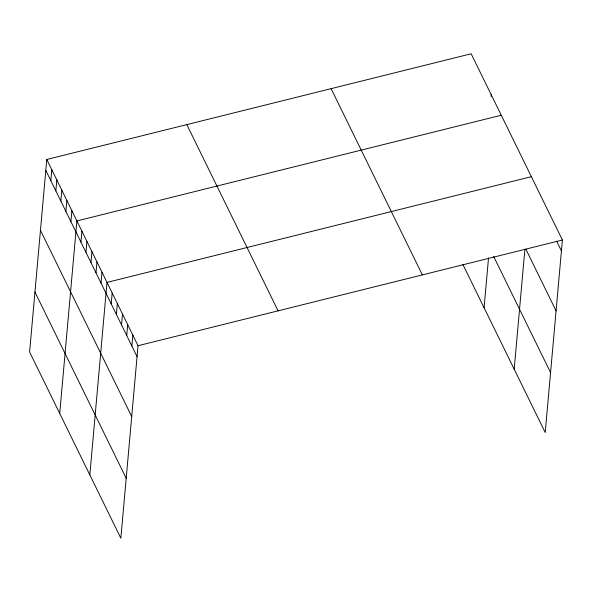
<?xml version="1.0" encoding="UTF-8"?>
<svg xmlns="http://www.w3.org/2000/svg" width="592" height="592" viewBox="0 0 592 592"><rect width="100%" height="100%" fill="white"/><g stroke="black" fill="none" stroke-linecap="round" stroke-linejoin="round"><path stroke-width="0.89" d="M46.783 159.492L29.6 351.988L120.849 538.224L138.032 345.728L46.783 159.492L471.151 53.776L562.4 240.012L545.217 432.508L462.848 264.395M50.823 180.641L51.8 169.734M55.848 190.883L56.817 179.975M60.865 201.125L61.834 190.217M65.882 211.366L66.859 200.466M70.899 221.608L71.876 210.708M59.711 413.445L76.893 220.949L501.261 115.233M80.941 242.098L81.911 231.191M85.958 252.34L86.928 241.432M90.976 262.582L91.952 251.681M95.993 272.823L96.97 261.923M101.017 283.065L101.987 272.165M89.829 474.902L107.004 282.406L531.372 176.69M111.207 303.866L112.177 292.959M116.372 314.419L117.349 303.511M121.545 324.971L122.522 314.071M126.718 335.523L127.687 324.623M131.89 346.076L132.86 335.176M491.064 96.563L491.219 94.75M484.078 307.729L488.541 257.794M514.196 369.186L524.897 249.232M138.032 345.728L562.4 240.012M556.65 241.173L561.431 250.912M525.851 249.143L556.08 310.837M493.676 256.469L550.567 372.583M331.106 88.659L422.355 274.895M186.82 124.609L278.077 310.844M45.806 170.392L137.063 356.628M40.456 230.318L131.713 416.553M34.95 292.063L126.2 478.299"/></g></svg>
